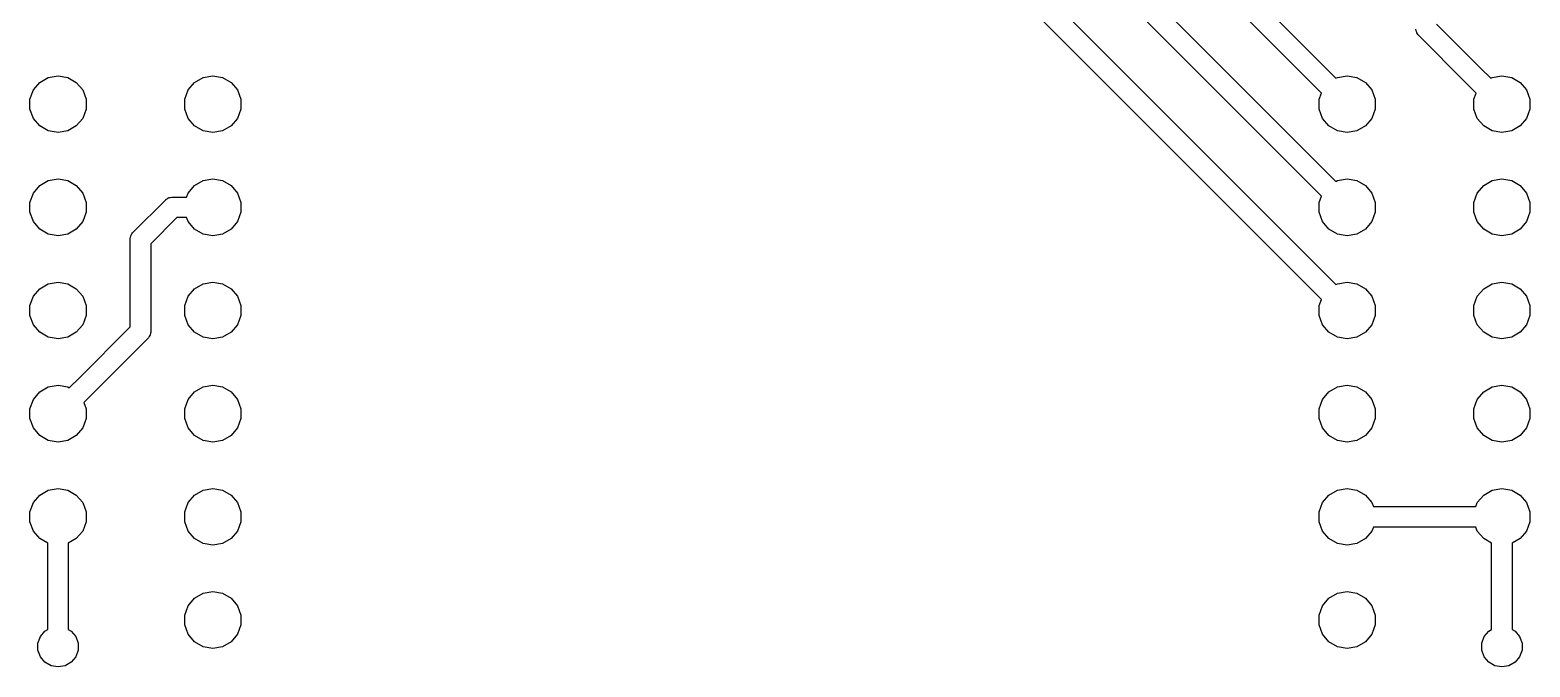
# Model space of a CAD drawing. Extents: x 25 to 346, y -457 to -16.
# Drawn here: x 186.32 to 223.26, y -373.9 to -358.22 of the extents above; entities that cross this region are included whole.
import ezdxf

# ---------------------------------------------------------------- set-up
doc = ezdxf.new("R2010")
doc.units = 0
doc.header["$MEASUREMENT"] = 0
doc.layers.add('BLACK', color=7, linetype='CONTINUOUS')

msp = doc.modelspace()

# ---------------------------------------------------------------- linework, layer by layer
at = {"layer": 'Black'}
for p, q in [((207.01, -347.938), (218.48, -359.408)), ((218.123, -359.77), (206.576, -348.223)), ((205.359, -348.827), (218.48, -361.948)), ((218.123, -362.31), (204.925, -349.112)), ((204.648, -350.656), (218.48, -364.488)), ((218.123, -364.85), (204.214, -350.941)), ((220.456, -358.232), (220.448, -358.2)), ((220.462, -358.265), (220.456, -358.232)), ((220.467, -358.275), (220.462, -358.265)), ((220.47, -358.285), (220.467, -358.275)), ((220.489, -358.313), (220.47, -358.285)), ((220.506, -358.341), (220.489, -358.313)), ((220.955, -358.073), (222.049, -359.167)), ((220.515, -358.349), (220.506, -358.341)), ((220.521, -358.358), (220.515, -358.349)), ((221.689, -359.526), (220.521, -358.358)), ((186.557, -359.508), (186.768, -359.386)), ((186.768, -359.386), (187.007, -359.344)), ((187.007, -359.344), (187.247, -359.386)), ((187.247, -359.386), (187.458, -359.508)), ((190.367, -359.508), (190.578, -359.386)), ((190.578, -359.386), (190.817, -359.344)), ((190.817, -359.344), (191.057, -359.386)), ((191.057, -359.386), (191.268, -359.508)), ((218.48, -359.408), (218.518, -359.386)), ((218.518, -359.386), (218.757, -359.344)), ((218.757, -359.344), (218.997, -359.386)), ((218.997, -359.386), (219.208, -359.508)), ((222.049, -359.167), (222.049, -359.167)), ((222.049, -359.167), (222.29, -359.408)), ((222.29, -359.408), (222.328, -359.386)), ((222.328, -359.386), (222.567, -359.344)), ((222.567, -359.344), (222.807, -359.386)), ((222.807, -359.386), (223.018, -359.508)), ((186.317, -359.923), (186.4, -359.694)), ((186.4, -359.694), (186.557, -359.508)), ((187.458, -359.508), (187.615, -359.694)), ((187.615, -359.694), (187.698, -359.923)), ((190.127, -359.923), (190.21, -359.694)), ((190.21, -359.694), (190.367, -359.508)), ((191.268, -359.508), (191.425, -359.694)), ((191.425, -359.694), (191.508, -359.923)), ((218.067, -359.923), (218.123, -359.77)), ((219.208, -359.508), (219.365, -359.694)), ((219.365, -359.694), (219.448, -359.923)), ((221.933, -359.77), (221.689, -359.526)), ((221.689, -359.526), (221.689, -359.526)), ((221.877, -359.923), (221.933, -359.77)), ((223.018, -359.508), (223.175, -359.694)), ((223.175, -359.694), (223.258, -359.923)), ((186.317, -360.167), (186.317, -359.923)), ((186.4, -360.396), (186.317, -360.167)), ((187.698, -360.167), (187.615, -360.396)), ((187.698, -359.923), (187.698, -360.167)), ((190.127, -360.167), (190.127, -359.923)), ((190.21, -360.396), (190.127, -360.167)), ((191.508, -360.167), (191.425, -360.396)), ((191.508, -359.923), (191.508, -360.167)), ((218.067, -360.167), (218.067, -359.923)), ((218.15, -360.396), (218.067, -360.167)), ((219.448, -360.167), (219.365, -360.396)), ((219.448, -359.923), (219.448, -360.167)), ((221.877, -360.167), (221.877, -359.923)), ((221.96, -360.396), (221.877, -360.167)), ((223.258, -360.167), (223.175, -360.396)), ((223.258, -359.923), (223.258, -360.167)), ((186.557, -360.582), (186.4, -360.396)), ((187.615, -360.396), (187.458, -360.582)), ((190.367, -360.582), (190.21, -360.396)), ((191.425, -360.396), (191.268, -360.582)), ((218.307, -360.582), (218.15, -360.396)), ((219.365, -360.396), (219.208, -360.582)), ((222.117, -360.582), (221.96, -360.396)), ((223.175, -360.396), (223.018, -360.582)), ((186.768, -360.704), (186.557, -360.582)), ((187.007, -360.746), (186.768, -360.704)), ((187.247, -360.704), (187.007, -360.746)), ((187.458, -360.582), (187.247, -360.704)), ((190.578, -360.704), (190.367, -360.582)), ((190.817, -360.746), (190.578, -360.704)), ((191.057, -360.704), (190.817, -360.746)), ((191.268, -360.582), (191.057, -360.704)), ((218.518, -360.704), (218.307, -360.582)), ((218.757, -360.746), (218.518, -360.704)), ((218.997, -360.704), (218.757, -360.746)), ((219.208, -360.582), (218.997, -360.704)), ((222.328, -360.704), (222.117, -360.582)), ((222.567, -360.746), (222.328, -360.704)), ((222.807, -360.704), (222.567, -360.746)), ((223.018, -360.582), (222.807, -360.704)), ((186.557, -362.048), (186.768, -361.926)), ((186.768, -361.926), (187.007, -361.884)), ((187.007, -361.884), (187.247, -361.926)), ((187.247, -361.926), (187.458, -362.048)), ((190.367, -362.048), (190.578, -361.926)), ((190.578, -361.926), (190.817, -361.884)), ((190.817, -361.884), (191.057, -361.926)), ((191.057, -361.926), (191.268, -362.048)), ((218.48, -361.948), (218.518, -361.926)), ((218.518, -361.926), (218.757, -361.884)), ((218.757, -361.884), (218.997, -361.926)), ((218.997, -361.926), (219.208, -362.048)), ((222.117, -362.048), (222.328, -361.926)), ((222.328, -361.926), (222.567, -361.884)), ((222.567, -361.884), (222.807, -361.926)), ((222.807, -361.926), (223.018, -362.048)), ((186.317, -362.463), (186.4, -362.234)), ((186.4, -362.234), (186.557, -362.048)), ((187.458, -362.048), (187.615, -362.234)), ((187.615, -362.234), (187.698, -362.463)), ((189.659, -362.399), (189.666, -362.39)), ((189.666, -362.39), (189.695, -362.374)), ((189.695, -362.374), (189.722, -362.355)), ((189.722, -362.355), (189.733, -362.352)), ((189.733, -362.352), (189.743, -362.346)), ((189.743, -362.346), (189.775, -362.341)), ((189.775, -362.341), (189.808, -362.332)), ((189.808, -362.332), (189.819, -362.333)), ((189.819, -362.333), (189.83, -362.331)), ((189.83, -362.331), (190.175, -362.331)), ((190.175, -362.331), (190.21, -362.234)), ((190.21, -362.234), (190.367, -362.048)), ((191.268, -362.048), (191.425, -362.234)), ((191.425, -362.234), (191.508, -362.463)), ((218.067, -362.463), (218.123, -362.31)), ((219.208, -362.048), (219.365, -362.234)), ((219.365, -362.234), (219.448, -362.463)), ((221.877, -362.463), (221.96, -362.234)), ((221.96, -362.234), (222.117, -362.048)), ((223.018, -362.048), (223.175, -362.234)), ((223.175, -362.234), (223.258, -362.463)), ((186.317, -362.707), (186.317, -362.463)), ((186.4, -362.936), (186.317, -362.707)), ((187.698, -362.707), (187.615, -362.936)), ((187.698, -362.463), (187.698, -362.707)), ((188.86, -363.196), (189.65, -362.405)), ((189.65, -362.405), (189.659, -362.399)), ((191.508, -362.707), (191.425, -362.936)), ((191.508, -362.463), (191.508, -362.707)), ((218.067, -362.707), (218.067, -362.463)), ((218.15, -362.936), (218.067, -362.707)), ((219.448, -362.707), (219.365, -362.936)), ((219.448, -362.463), (219.448, -362.707)), ((221.877, -362.707), (221.877, -362.463)), ((221.96, -362.936), (221.877, -362.707)), ((223.258, -362.707), (223.175, -362.936)), ((223.258, -362.463), (223.258, -362.707)), ((186.557, -363.122), (186.4, -362.936)), ((186.768, -363.244), (186.557, -363.122)), ((187.458, -363.122), (187.247, -363.244)), ((187.615, -362.936), (187.458, -363.122)), ((189.935, -362.839), (189.293, -363.48)), ((190.175, -362.839), (189.935, -362.839)), ((190.21, -362.936), (190.175, -362.839)), ((190.367, -363.122), (190.21, -362.936)), ((190.578, -363.244), (190.367, -363.122)), ((191.268, -363.122), (191.057, -363.244)), ((191.425, -362.936), (191.268, -363.122)), ((218.307, -363.122), (218.15, -362.936)), ((218.518, -363.244), (218.307, -363.122)), ((219.208, -363.122), (218.997, -363.244)), ((219.365, -362.936), (219.208, -363.122)), ((222.117, -363.122), (221.96, -362.936)), ((222.328, -363.244), (222.117, -363.122)), ((223.018, -363.122), (222.807, -363.244)), ((223.175, -362.936), (223.018, -363.122)), ((187.007, -363.286), (186.768, -363.244)), ((187.247, -363.244), (187.007, -363.286)), ((188.785, -363.375), (188.787, -363.364)), ((188.785, -365.528), (188.785, -363.375)), ((188.786, -363.353), (188.795, -363.321)), ((188.787, -363.364), (188.786, -363.353)), ((188.795, -363.321), (188.801, -363.288)), ((188.801, -363.288), (188.806, -363.279)), ((188.806, -363.279), (188.809, -363.268)), ((188.809, -363.268), (188.828, -363.241)), ((188.828, -363.241), (188.845, -363.212)), ((188.845, -363.212), (188.853, -363.205)), ((188.853, -363.205), (188.86, -363.196)), ((189.293, -363.48), (189.293, -365.633)), ((190.817, -363.286), (190.578, -363.244)), ((191.057, -363.244), (190.817, -363.286)), ((218.757, -363.286), (218.518, -363.244)), ((218.997, -363.244), (218.757, -363.286)), ((222.567, -363.286), (222.328, -363.244)), ((222.807, -363.244), (222.567, -363.286)), ((186.4, -364.774), (186.557, -364.588)), ((186.557, -364.588), (186.768, -364.466)), ((186.768, -364.466), (187.007, -364.424)), ((187.007, -364.424), (187.247, -364.466)), ((187.247, -364.466), (187.458, -364.588)), ((187.458, -364.588), (187.615, -364.774)), ((190.21, -364.774), (190.367, -364.588)), ((190.367, -364.588), (190.578, -364.466)), ((190.578, -364.466), (190.817, -364.424)), ((190.817, -364.424), (191.057, -364.466)), ((191.057, -364.466), (191.268, -364.588)), ((191.268, -364.588), (191.425, -364.774)), ((218.48, -364.488), (218.518, -364.466)), ((218.518, -364.466), (218.757, -364.424)), ((218.757, -364.424), (218.997, -364.466)), ((218.997, -364.466), (219.208, -364.588)), ((219.208, -364.588), (219.365, -364.774)), ((221.96, -364.774), (222.117, -364.588)), ((222.117, -364.588), (222.328, -364.466)), ((222.328, -364.466), (222.567, -364.424)), ((222.567, -364.424), (222.807, -364.466)), ((222.807, -364.466), (223.018, -364.588)), ((223.018, -364.588), (223.175, -364.774)), ((186.317, -365.003), (186.4, -364.774)), ((187.615, -364.774), (187.698, -365.003)), ((190.127, -365.003), (190.21, -364.774)), ((191.425, -364.774), (191.508, -365.003)), ((218.067, -365.003), (218.123, -364.85)), ((219.365, -364.774), (219.448, -365.003)), ((221.877, -365.003), (221.96, -364.774)), ((223.175, -364.774), (223.258, -365.003)), ((186.317, -365.247), (186.317, -365.003)), ((186.4, -365.476), (186.317, -365.247)), ((187.698, -365.247), (187.615, -365.476)), ((187.698, -365.003), (187.698, -365.247)), ((190.127, -365.247), (190.127, -365.003)), ((190.21, -365.476), (190.127, -365.247)), ((191.508, -365.247), (191.425, -365.476)), ((191.508, -365.003), (191.508, -365.247)), ((218.067, -365.247), (218.067, -365.003)), ((218.15, -365.476), (218.067, -365.247)), ((219.448, -365.247), (219.365, -365.476)), ((219.448, -365.003), (219.448, -365.247)), ((221.877, -365.247), (221.877, -365.003)), ((221.96, -365.476), (221.877, -365.247)), ((223.258, -365.247), (223.175, -365.476)), ((223.258, -365.003), (223.258, -365.247)), ((186.557, -365.662), (186.4, -365.476)), ((186.768, -365.784), (186.557, -365.662)), ((187.458, -365.662), (187.247, -365.784)), ((187.615, -365.476), (187.458, -365.662)), ((187.526, -366.787), (188.785, -365.528)), ((189.284, -365.687), (189.278, -365.72)), ((189.293, -365.655), (189.284, -365.687)), ((189.293, -365.633), (189.292, -365.644)), ((189.292, -365.644), (189.293, -365.655)), ((190.367, -365.662), (190.21, -365.476)), ((190.578, -365.784), (190.367, -365.662)), ((191.268, -365.662), (191.057, -365.784)), ((191.425, -365.476), (191.268, -365.662)), ((218.307, -365.662), (218.15, -365.476)), ((218.518, -365.784), (218.307, -365.662)), ((219.208, -365.662), (218.997, -365.784)), ((219.365, -365.476), (219.208, -365.662)), ((222.117, -365.662), (221.96, -365.476)), ((222.328, -365.784), (222.117, -365.662)), ((223.018, -365.662), (222.807, -365.784)), ((223.175, -365.476), (223.018, -365.662)), ((187.007, -365.826), (186.768, -365.784)), ((187.247, -365.784), (187.007, -365.826)), ((189.219, -365.813), (187.886, -367.146)), ((189.226, -365.803), (189.219, -365.813)), ((189.234, -365.796), (189.226, -365.803)), ((189.251, -365.768), (189.234, -365.796)), ((189.27, -365.74), (189.251, -365.768)), ((189.273, -365.73), (189.27, -365.74)), ((189.278, -365.72), (189.273, -365.73)), ((190.817, -365.826), (190.578, -365.784)), ((191.057, -365.784), (190.817, -365.826)), ((218.757, -365.826), (218.518, -365.784)), ((218.997, -365.784), (218.757, -365.826)), ((222.567, -365.826), (222.328, -365.784)), ((222.807, -365.784), (222.567, -365.826)), ((187.285, -367.028), (187.526, -366.787)), ((186.4, -367.314), (186.557, -367.128)), ((186.557, -367.128), (186.768, -367.006)), ((186.768, -367.006), (187.007, -366.964)), ((187.007, -366.964), (187.247, -367.006)), ((187.247, -367.006), (187.285, -367.028)), ((187.886, -367.146), (187.642, -367.39)), ((190.21, -367.314), (190.367, -367.128)), ((190.367, -367.128), (190.578, -367.006)), ((190.578, -367.006), (190.817, -366.964)), ((190.817, -366.964), (191.057, -367.006)), ((191.057, -367.006), (191.268, -367.128)), ((191.268, -367.128), (191.425, -367.314)), ((218.15, -367.314), (218.307, -367.128)), ((218.307, -367.128), (218.518, -367.006)), ((218.518, -367.006), (218.757, -366.964)), ((218.757, -366.964), (218.997, -367.006)), ((218.997, -367.006), (219.208, -367.128)), ((219.208, -367.128), (219.365, -367.314)), ((221.96, -367.314), (222.117, -367.128)), ((222.117, -367.128), (222.328, -367.006)), ((222.328, -367.006), (222.567, -366.964)), ((222.567, -366.964), (222.807, -367.006)), ((222.807, -367.006), (223.018, -367.128)), ((223.018, -367.128), (223.175, -367.314)), ((186.317, -367.543), (186.4, -367.314)), ((186.317, -367.787), (186.317, -367.543)), ((187.642, -367.39), (187.698, -367.543)), ((187.698, -367.543), (187.698, -367.787)), ((190.127, -367.543), (190.21, -367.314)), ((190.127, -367.787), (190.127, -367.543)), ((191.425, -367.314), (191.508, -367.543)), ((191.508, -367.543), (191.508, -367.787)), ((218.067, -367.543), (218.15, -367.314)), ((218.067, -367.787), (218.067, -367.543)), ((219.365, -367.314), (219.448, -367.543)), ((219.448, -367.543), (219.448, -367.787)), ((221.877, -367.543), (221.96, -367.314)), ((221.877, -367.787), (221.877, -367.543)), ((223.175, -367.314), (223.258, -367.543)), ((223.258, -367.543), (223.258, -367.787)), ((186.4, -368.016), (186.317, -367.787)), ((187.698, -367.787), (187.615, -368.016)), ((190.21, -368.016), (190.127, -367.787)), ((191.508, -367.787), (191.425, -368.016)), ((218.15, -368.016), (218.067, -367.787)), ((219.448, -367.787), (219.365, -368.016)), ((221.96, -368.016), (221.877, -367.787)), ((223.258, -367.787), (223.175, -368.016)), ((186.557, -368.202), (186.4, -368.016)), ((186.768, -368.324), (186.557, -368.202)), ((187.458, -368.202), (187.247, -368.324)), ((187.615, -368.016), (187.458, -368.202)), ((190.367, -368.202), (190.21, -368.016)), ((190.578, -368.324), (190.367, -368.202)), ((191.268, -368.202), (191.057, -368.324)), ((191.425, -368.016), (191.268, -368.202)), ((218.307, -368.202), (218.15, -368.016)), ((218.518, -368.324), (218.307, -368.202)), ((219.208, -368.202), (218.997, -368.324)), ((219.365, -368.016), (219.208, -368.202)), ((222.117, -368.202), (221.96, -368.016)), ((222.328, -368.324), (222.117, -368.202)), ((223.018, -368.202), (222.807, -368.324)), ((223.175, -368.016), (223.018, -368.202)), ((187.007, -368.366), (186.768, -368.324)), ((187.247, -368.324), (187.007, -368.366)), ((190.817, -368.366), (190.578, -368.324)), ((191.057, -368.324), (190.817, -368.366)), ((218.757, -368.366), (218.518, -368.324)), ((218.997, -368.324), (218.757, -368.366)), ((222.567, -368.366), (222.328, -368.324)), ((222.807, -368.324), (222.567, -368.366)), ((186.4, -369.854), (186.557, -369.668)), ((186.557, -369.668), (186.768, -369.546)), ((186.768, -369.546), (187.007, -369.504)), ((187.007, -369.504), (187.247, -369.546)), ((187.247, -369.546), (187.458, -369.668)), ((187.458, -369.668), (187.615, -369.854)), ((190.21, -369.854), (190.367, -369.668)), ((190.367, -369.668), (190.578, -369.546)), ((190.578, -369.546), (190.817, -369.504)), ((190.817, -369.504), (191.057, -369.546)), ((191.057, -369.546), (191.268, -369.668)), ((191.268, -369.668), (191.425, -369.854)), ((218.15, -369.854), (218.307, -369.668)), ((218.307, -369.668), (218.518, -369.546)), ((218.518, -369.546), (218.757, -369.504)), ((218.757, -369.504), (218.997, -369.546)), ((218.997, -369.546), (219.208, -369.668)), ((219.208, -369.668), (219.365, -369.854)), ((221.96, -369.854), (222.117, -369.668)), ((222.117, -369.668), (222.328, -369.546)), ((222.328, -369.546), (222.567, -369.504)), ((222.567, -369.504), (222.807, -369.546)), ((222.807, -369.546), (223.018, -369.668)), ((223.018, -369.668), (223.175, -369.854)), ((186.317, -370.083), (186.4, -369.854)), ((186.317, -370.327), (186.317, -370.083)), ((187.615, -369.854), (187.698, -370.083)), ((187.698, -370.083), (187.698, -370.327)), ((190.127, -370.083), (190.21, -369.854)), ((190.127, -370.327), (190.127, -370.083)), ((191.425, -369.854), (191.508, -370.083)), ((191.508, -370.083), (191.508, -370.327)), ((218.067, -370.083), (218.15, -369.854)), ((218.067, -370.327), (218.067, -370.083)), ((219.365, -369.854), (219.4, -369.951)), ((219.4, -369.951), (221.925, -369.951)), ((221.925, -369.951), (221.96, -369.854)), ((223.175, -369.854), (223.258, -370.083)), ((223.258, -370.083), (223.258, -370.327)), ((186.4, -370.556), (186.317, -370.327)), ((187.698, -370.327), (187.615, -370.556)), ((190.21, -370.556), (190.127, -370.327)), ((191.508, -370.327), (191.425, -370.556)), ((218.15, -370.556), (218.067, -370.327)), ((219.4, -370.459), (219.365, -370.556)), ((221.925, -370.459), (219.4, -370.459)), ((221.96, -370.556), (221.925, -370.459)), ((223.258, -370.327), (223.175, -370.556)), ((186.557, -370.742), (186.4, -370.556)), ((186.754, -370.856), (186.557, -370.742)), ((186.754, -372.976), (186.754, -370.856)), ((187.458, -370.742), (187.261, -370.856)), ((187.261, -370.856), (187.261, -372.976)), ((187.615, -370.556), (187.458, -370.742)), ((190.367, -370.742), (190.21, -370.556)), ((190.578, -370.864), (190.367, -370.742)), ((190.817, -370.906), (190.578, -370.864)), ((191.057, -370.864), (190.817, -370.906)), ((191.268, -370.742), (191.057, -370.864)), ((191.425, -370.556), (191.268, -370.742)), ((218.307, -370.742), (218.15, -370.556)), ((218.518, -370.864), (218.307, -370.742)), ((218.757, -370.906), (218.518, -370.864)), ((218.997, -370.864), (218.757, -370.906)), ((219.208, -370.742), (218.997, -370.864)), ((219.365, -370.556), (219.208, -370.742)), ((222.117, -370.742), (221.96, -370.556)), ((222.313, -370.856), (222.117, -370.742)), ((222.313, -372.976), (222.313, -370.856)), ((223.018, -370.742), (222.821, -370.856)), ((222.821, -370.856), (222.821, -372.976)), ((223.175, -370.556), (223.018, -370.742)), ((190.21, -372.394), (190.367, -372.208)), ((190.367, -372.208), (190.578, -372.086)), ((190.578, -372.086), (190.817, -372.044)), ((190.817, -372.044), (191.057, -372.086)), ((191.057, -372.086), (191.268, -372.208)), ((191.268, -372.208), (191.425, -372.394)), ((218.15, -372.394), (218.307, -372.208)), ((218.307, -372.208), (218.518, -372.086)), ((218.518, -372.086), (218.757, -372.044)), ((218.757, -372.044), (218.997, -372.086)), ((218.997, -372.086), (219.208, -372.208)), ((219.208, -372.208), (219.365, -372.394)), ((190.127, -372.623), (190.21, -372.394)), ((190.127, -372.867), (190.127, -372.623)), ((191.425, -372.394), (191.508, -372.623)), ((191.508, -372.623), (191.508, -372.867)), ((218.067, -372.623), (218.15, -372.394)), ((218.067, -372.867), (218.067, -372.623)), ((219.365, -372.394), (219.448, -372.623)), ((219.448, -372.623), (219.448, -372.867)), ((186.573, -373.149), (186.685, -373.016)), ((186.685, -373.016), (186.754, -372.976)), ((187.261, -372.976), (187.33, -373.016)), ((187.33, -373.016), (187.442, -373.149)), ((190.21, -373.096), (190.127, -372.867)), ((190.367, -373.282), (190.21, -373.096)), ((191.425, -373.096), (191.268, -373.282)), ((191.508, -372.867), (191.425, -373.096)), ((218.15, -373.096), (218.067, -372.867)), ((218.307, -373.282), (218.15, -373.096)), ((219.365, -373.096), (219.208, -373.282)), ((219.448, -372.867), (219.365, -373.096)), ((222.133, -373.149), (222.245, -373.016)), ((222.245, -373.016), (222.313, -372.976)), ((222.821, -372.976), (222.89, -373.016)), ((222.89, -373.016), (223.002, -373.149)), ((186.513, -373.313), (186.573, -373.149)), ((186.513, -373.487), (186.513, -373.313)), ((187.442, -373.149), (187.502, -373.313)), ((187.502, -373.313), (187.502, -373.487)), ((190.578, -373.404), (190.367, -373.282)), ((190.817, -373.446), (190.578, -373.404)), ((191.057, -373.404), (190.817, -373.446)), ((191.268, -373.282), (191.057, -373.404)), ((218.518, -373.404), (218.307, -373.282)), ((218.757, -373.446), (218.518, -373.404)), ((218.997, -373.404), (218.757, -373.446)), ((219.208, -373.282), (218.997, -373.404)), ((222.073, -373.313), (222.133, -373.149)), ((222.073, -373.487), (222.073, -373.313)), ((223.002, -373.149), (223.062, -373.313)), ((223.062, -373.313), (223.062, -373.487)), ((186.573, -373.651), (186.513, -373.487)), ((186.685, -373.784), (186.573, -373.651)), ((186.836, -373.872), (186.685, -373.784)), ((187.33, -373.784), (187.179, -373.872)), ((187.442, -373.651), (187.33, -373.784)), ((187.502, -373.487), (187.442, -373.651)), ((222.133, -373.651), (222.073, -373.487)), ((222.245, -373.784), (222.133, -373.651)), ((222.396, -373.872), (222.245, -373.784)), ((222.89, -373.784), (222.739, -373.872)), ((223.002, -373.651), (222.89, -373.784)), ((223.062, -373.487), (223.002, -373.651)), ((187.007, -373.902), (186.836, -373.872)), ((187.179, -373.872), (187.007, -373.902)), ((222.567, -373.902), (222.396, -373.872)), ((222.739, -373.872), (222.567, -373.902))]:
    msp.add_line(p, q, dxfattribs=at)

doc.saveas('drawing.dxf')
